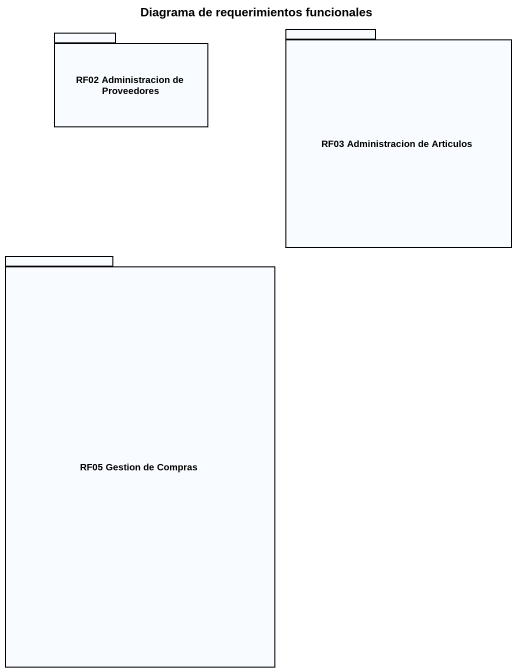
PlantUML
@startuml
title Diagrama de requerimientos funcionales
package "RF02 Administracion de Proveedores" as RF02_Administracion_de {
}
package "RF03 Administracion de Articulos" as RF03_Administracion_de {
}
package "RF05 Gestion de Compras" as RF05_Gestion_de_Compras {
}
@enduml
